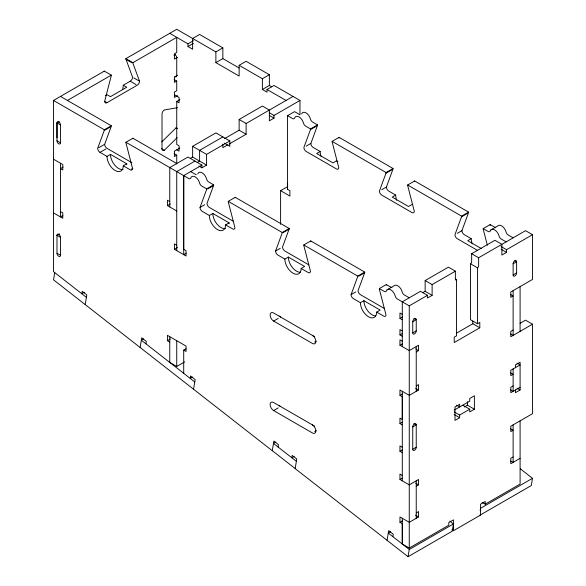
<?xml version="1.0" encoding="UTF-8"?>
<svg xmlns="http://www.w3.org/2000/svg" width="586" height="586" viewBox="0 0 586 586"><rect width="100%" height="100%" fill="white"/><g stroke="black" fill="none" stroke-linecap="round" stroke-linejoin="round"><path stroke-width="0.88" d="M56.989 137.805L56.989 122.884L59.311 121.544M198.83 166.006L201.928 167.801L201.928 165.113L183.711 175.632L183.711 254.668L186.04 253.328M280.599 224.343L280.599 190.677L289.902 196.046L289.902 190.677L287.572 189.337L287.572 182.788M451.894 529.832L453.439 530.726L453.439 519.855L448.795 522.536L448.795 525.224L409.262 548.049L402.289 544.02L402.289 518.288M425.15 280.562L432.124 284.591L432.124 295.337L425.15 291.308L425.15 280.562L448.407 267.143L455.381 271.171L455.381 279.222A1.641 0.952 -60 0 0 456.545 279.896L456.545 335.829L454.216 337.177L454.216 342.546L479.795 327.779L479.795 322.41L477.473 323.75L470.492 319.722L470.492 263.788A1.641 0.952 -60 0 0 471.657 261.774L471.657 253.716L494.906 240.289L501.887 244.318L501.887 255.056L506.538 252.376L506.538 249.687L532.498 234.7L532.498 279.449L510.802 291.975L510.802 297.351L513.124 296.003L510.802 294.663M477.473 323.75L477.473 267.809A1.641 0.952 -60 0 0 478.63 265.802L478.63 257.745L471.657 253.716M54.71 272.578L53.502 279.815L272.263 450.722L273.882 441.075L278.46 444.657L278.057 447.067M85.19 304.559L86.801 294.919L82.223 291.337L81.82 293.747L84.435 292.238M140.127 347.469L141.746 337.822L146.324 341.396L145.921 343.814M193.563 389.192L195.175 379.552L190.596 375.97L190.194 378.388L192.516 377.04M449.836 521.144L453.439 523.957L452.231 531.194L408.054 556.7L387.06 540.307L388.679 530.66L393.257 534.242L392.854 536.651M408.054 556.7L409.262 549.47L453.439 523.957M480.168 510.706L480.571 508.296L532.498 478.315L520.353 468.829M532.498 478.315L531.29 485.552L479.363 515.534M239.132 68.005L222.856 58.607L222.856 47.869L215.882 51.898L176.738 29.3L125.909 58.644L132.89 62.673A3.289 1.897 -60 0 0 132.985 63.383L139.534 81.212A3.289 1.897 -60 0 1 137.205 85.234L106.982 102.689A3.289 1.897 -60 0 1 104.652 101.349L111.201 75.96A3.289 1.897 -60 0 0 111.303 75.133L104.323 71.104L53.502 100.448L53.502 271.633L86.398 297.329M60.475 96.426L111.303 125.77L104.323 129.792A3.282 1.897 60 0 1 104.227 130.502L97.679 148.331A3.289 1.897 60 0 0 100.001 152.36L106.982 156.389A11.522 6.651 60 0 0 115.12 170.489A11.522 6.651 60 0 0 123.265 165.787L126.744 163.772L110.468 154.374L106.982 156.389M98.844 147.657L104.652 144.303L111.201 126.481A3.282 1.897 60 0 0 111.303 125.77M209.327 215.48L212.821 213.465L229.097 222.863L225.603 224.878A11.508 6.644 60 0 1 217.465 229.573A11.508 6.644 60 0 1 209.327 215.48L202.353 211.451A3.289 1.897 60 0 1 200.031 207.422L206.58 189.6A3.282 1.89 60 0 0 206.675 188.89L213.648 184.861L208.748 182.026A3.289 1.897 60 0 1 206.55 178.972A6.578 3.794 60 0 0 202.17 172.863A6.578 3.794 60 0 0 197.782 173.91M213.648 184.861A3.282 1.89 60 0 1 213.553 185.572L207.005 203.393A3.289 1.897 60 0 0 209.327 207.422L233.36 221.296M301.644 113.948A6.578 3.794 60 0 1 306.031 112.893A6.578 3.794 60 0 1 310.412 119.009A3.289 1.897 60 0 0 312.609 122.064L317.509 124.891L310.536 128.92A3.282 1.89 60 0 1 310.441 129.638L303.892 147.46A3.289 1.897 60 0 0 306.214 151.488L336.445 168.936A3.289 1.897 60 0 0 338.767 167.596L332.218 142.208A3.304 1.905 60 0 1 332.123 141.387L339.096 137.358L393.045 168.504A3.289 1.897 60 0 1 392.95 169.215L386.394 187.044L381.75 189.725M306.214 146.119L310.866 143.431L317.414 125.609A3.282 1.89 60 0 0 317.509 124.891M284.862 259.085L288.349 257.071L304.625 266.469L301.138 268.483A11.508 6.644 60 0 1 293 273.186A11.508 6.644 60 0 1 284.862 259.085L277.889 255.056A3.289 1.897 60 0 1 275.559 251.035L282.108 233.206A3.289 1.897 60 0 0 282.203 232.495L289.184 228.467L235.235 197.321L228.262 201.35A3.304 1.905 60 0 0 228.357 202.17L234.905 227.558A3.289 1.897 60 0 1 233.008 229.104L225.603 224.878M289.184 228.467A3.289 1.897 60 0 1 289.088 229.177L282.533 247.006A3.289 1.897 60 0 0 284.862 251.035L308.888 264.901M393.045 168.504L386.064 172.533A3.289 1.897 60 0 1 385.969 173.244L379.42 191.065A3.289 1.897 60 0 0 381.75 195.094L411.973 212.55A3.289 1.897 60 0 0 414.302 211.202L407.753 185.821A3.304 1.905 60 0 1 407.651 184.993L414.632 180.964L468.573 212.11A3.289 1.897 60 0 1 468.478 212.821L461.929 230.65L457.278 233.331M360.39 302.698L363.884 300.684L380.16 310.082L376.673 312.089A11.508 6.644 60 0 1 368.528 316.792A11.508 6.644 60 0 1 360.39 302.698L353.417 298.67A3.289 1.897 60 0 1 351.095 294.641L357.643 276.812A3.289 1.897 60 0 0 357.738 276.101L364.712 272.072L310.77 240.927L303.79 244.955A3.304 1.905 60 0 0 303.892 245.783L310.441 271.171A3.289 1.897 60 0 1 308.536 272.71L301.138 268.483M364.712 272.072A3.289 1.897 60 0 1 364.617 272.783L358.068 290.612A3.289 1.897 60 0 0 360.39 294.641L384.423 308.514M468.573 212.11L461.6 216.139A3.289 1.897 60 0 1 461.504 216.849L454.956 234.678A3.289 1.897 60 0 0 457.278 238.7L477.429 250.339M409.262 297.791L404.355 294.963A3.289 1.897 60 0 1 402.164 291.909A6.578 3.794 60 0 0 398.48 286.261A6.578 3.794 60 0 0 394.048 285.807L387.075 289.836L386.093 291.389A3.289 1.897 60 0 1 384.226 291.396L379.325 288.561L386.299 284.54L391.206 287.367A3.289 1.897 60 0 0 391.895 287.645M513.124 237.828L508.216 235.001A3.289 1.897 60 0 1 506.355 232.84L505.374 230.144A6.578 3.794 60 0 0 497.91 225.844L490.936 229.866L489.955 231.426A3.289 1.897 60 0 1 488.087 231.433L483.186 228.599L490.16 224.57L495.067 227.405A3.289 1.897 60 0 0 495.756 227.683M161.729 141.929L176.071 127.851A3.296 1.905 -60 0 1 176.738 127.352M177.587 107.67L164.336 109.97A3.289 1.897 -60 0 0 162.014 113.999L162.014 148.903A3.289 1.897 -60 0 0 164.336 150.243L177.199 137.615M67.449 100.448L111.303 75.133M132.89 62.673L176.738 37.358L176.738 52.403L174.416 53.751L174.416 59.12L177.514 57.325M169.764 33.329L187.974 43.84L193.402 40.712M187.974 43.84L187.974 46.528L193.402 43.393M174.027 55.311L175.573 54.417M105.429 95.525L106.982 94.632L110.468 96.646L126.744 87.248L123.258 85.234A11.508 6.644 -60 0 1 122.686 89.028M123.258 85.234L130.231 81.212A3.289 1.897 -60 0 0 132.561 77.184L126.012 59.354A3.289 1.897 -60 0 1 125.909 58.644M177.514 75.228L174.416 77.015L174.416 82.384L176.738 81.044L176.738 90.727L174.416 92.068L174.416 97.437L177.514 95.65M215.882 51.898L215.882 62.636L222.856 58.607M104.227 130.502L110.043 127.147M239.132 65.324L246.105 61.296L269.362 74.722L269.362 85.461L262.382 89.49L262.382 78.751L239.132 65.324L239.132 76.063L215.882 62.636M63.09 167.076L60.475 168.592L62.797 169.933L62.797 164.563L53.502 159.194M176.738 149.796L179.06 151.137L179.06 145.768L176.738 144.427L176.738 101.466L179.836 99.679M100.001 152.36L105.817 149.005M123.258 165.787L130.231 169.815A3.289 1.897 60 0 0 132.553 168.468L126.012 143.079A3.289 1.897 60 0 1 125.909 142.259L132.89 138.23L176.738 163.545M262.382 78.751L269.362 74.722M262.382 89.49L267.033 92.17L267.033 89.49L274.014 85.461L299.973 100.448L299.973 114.768M131.396 169.142L132.846 168.299M62.797 215.575L60.475 216.923L60.475 163.223M179.836 148.009L174.416 151.137L174.416 156.506L176.738 155.165L176.738 163.963M190.304 158.403L192.626 157.055L192.626 146.317L215.882 132.897L229.829 140.948L229.829 146.317L224.401 143.189M224.409 138.714L239.132 130.209L239.132 119.471L262.382 106.044L269.362 110.073L269.362 120.811L274.014 118.13L274.014 115.442L299.973 100.448M222.856 136.919L199.599 150.346L199.599 161.084L197.277 162.425M239.132 119.471L246.105 123.499L293 96.426M56.989 235.323L60.475 237.337L60.475 255.298A2.469 1.421 60 0 1 58.732 256.302A2.469 1.421 60 0 1 56.989 253.284L56.989 235.323L59.23 234.034M59.311 234.041L56.989 235.382A2.469 1.421 60 0 1 58.732 234.378A2.469 1.421 60 0 1 60.475 237.396M194.955 161.084L176.738 171.603L176.738 250.64M192.626 146.317L206.58 154.374L229.829 140.948M227.507 144.976L222.856 147.665L222.856 144.083M229.053 144.083L246.105 134.238L246.105 123.499M287.572 189.337L287.572 115.669L294.553 111.64L299.453 114.468M201.928 167.801L206.58 165.113L206.58 154.374M169.764 201.584L167.435 200.244L167.435 205.613L170.343 203.935M207.737 188.926L213.553 185.572M310.441 129.638L316.25 126.276M200.031 207.422L204.675 204.741M321.209 156.689A11.508 6.644 60 0 1 320.168 151.488L316.682 153.503L332.958 162.901L336.445 160.886L337.924 161.729M176.738 245.27L174.416 243.93L174.416 249.299L177.514 247.512M280.599 190.677L287.572 186.656M283.272 232.532L289.088 229.177M385.969 173.244L391.785 169.889M275.559 251.035L280.211 248.347M143.665 338.891L141.343 340.232L194.772 381.962M396.744 200.302A11.508 6.644 60 0 1 395.697 195.094L392.21 197.108L408.486 206.506L411.973 204.492M183.711 373.326L183.711 350.12L186.04 351.461L186.04 346.092L167.435 335.353L167.435 340.722L170.343 339.045M183.711 350.12L186.04 348.78M169.764 336.694L169.764 362.426L176.738 366.455L184.641 361.892M314.609 336.672L273.625 313.012A4.93 2.849 60 0 0 270.131 315.026A4.93 2.849 60 0 0 273.625 321.062L278.277 318.381M358.8 276.145L364.617 272.783M461.504 216.849L467.313 213.494M351.095 294.641L355.746 291.953M472.272 243.908A11.508 6.644 60 0 1 471.232 238.7L467.745 240.714L481.304 248.545M314.704 342.099L316.25 341.206M432.124 284.591L455.381 271.171M478.63 257.745L525.525 230.672L532.498 234.7M422.828 292.648L425.15 291.308M387.075 289.836A6.578 3.794 60 0 1 394.532 294.135L395.521 296.831A3.289 1.897 60 0 0 397.381 298.992L409.262 305.848L427.48 295.329L427.48 298.018L432.124 295.337M402.289 314.352L399.96 313.012L399.96 318.381L402.575 316.872M412.749 321.736L416.236 319.722L416.236 330.907A2.469 1.421 -60 0 1 414.492 333.932A2.469 1.421 -60 0 1 412.749 332.921L412.749 321.736A2.469 1.421 -60 0 1 414.492 318.718A2.469 1.421 -60 0 1 416.236 319.722L413.914 318.381M513.124 263.788L516.61 261.774L516.61 272.959A2.469 1.421 -60 0 1 514.867 275.977A2.469 1.421 -60 0 1 513.124 274.973L513.124 263.788A2.469 1.421 -60 0 1 514.867 260.763L516.61 261.774A2.469 1.421 -60 0 0 514.867 260.763M402.311 330.922L399.96 329.566L399.96 334.936L402.575 333.427M314.609 426.168L273.625 402.509A4.93 2.849 60 0 0 270.131 404.523A4.93 2.849 60 0 0 273.625 410.566L278.277 407.878M412.749 332.921L416.236 330.907M513.124 274.973L516.61 272.959M402.289 341.199L399.96 339.858L399.96 345.227L402.575 343.718M416.236 351.944L418.565 350.596L418.565 345.227L409.262 350.596L399.96 345.227M456.545 333.148L472.821 323.75L479.795 327.779M275.808 442.086L273.486 443.434L296.384 461.314M314.704 431.596L316.25 430.703M520.097 323.304L525.525 320.168L532.498 324.197L532.498 413.694L510.802 426.227L510.802 431.596L513.124 430.256L510.802 428.908M294.121 456.45L291.791 457.798L292.202 455.381L296.78 458.963L295.161 468.602L387.06 540.307M416.236 385.954L418.565 384.606L418.565 389.976L409.262 395.345L399.96 389.976L399.96 395.352L402.289 394.004M513.124 330.013L510.802 331.354L510.802 336.73L532.498 324.197M399.96 395.352L402.289 396.693L402.289 419.51L399.96 418.17L399.96 423.539L402.289 422.198M412.749 426.894L416.236 424.887L416.236 447.257A2.469 1.421 -60 0 1 414.492 450.282A2.469 1.421 -60 0 1 412.749 449.272L412.749 426.894A2.469 1.428 -59.9 0 1 414.485 423.876A2.469 1.428 -59.9 0 1 416.243 424.879L413.914 423.539M454.231 410.105L469.738 401.154L469.738 398.473L474.389 395.784L474.389 409.211L469.738 411.899L469.738 409.211L462.757 405.182M464.31 406.977L467.408 405.182L474.389 409.211M454.231 411.899L459.658 415.027L469.738 409.211M402.289 447.257L399.96 445.917L399.96 451.286L402.289 449.945M513.124 385.954L510.802 387.295L510.802 392.664L520.097 387.295M459.658 415.027L459.658 417.715L455.007 420.396L455.007 406.977L459.658 404.289L459.658 406.977L456.56 405.182M412.749 449.272L416.236 447.257M515.446 367.605L515.446 364.917L520.097 362.236L520.097 389.983L515.446 392.664L515.446 389.983M402.289 475.451L399.96 474.111L399.96 479.48L402.289 478.139M416.236 486.19L418.565 484.849L418.565 479.48L409.262 484.849L399.96 479.48M416.236 512.918L418.565 511.578L418.565 516.947L409.262 522.316L399.96 516.947L399.96 522.316L402.289 520.976M513.124 456.977L510.802 458.325L510.802 463.694L520.097 458.325M390.598 531.729L388.269 533.077L409.262 549.47M482.124 502.4L485.223 504.194L520.097 484.058L520.097 420.858M453.439 530.726L480.571 515.065L480.571 504.194L485.223 501.506L485.223 504.194M376.673 312.089L384.072 316.315A3.289 1.897 60 0 0 385.969 314.777L379.42 289.389A3.304 1.905 60 0 1 379.325 288.561M222.856 47.869L199.599 34.449L192.626 38.471L192.626 49.217L187.974 46.528M269.362 85.461L271.684 86.801M267.033 89.49L286.027 100.448M287.572 115.669L292.48 118.497A3.289 1.897 60 0 0 294.67 117.969A6.578 3.794 60 0 1 299.058 116.922A6.578 3.794 60 0 1 303.438 123.038A3.289 1.897 60 0 0 305.628 126.093L310.536 128.92M332.123 141.387L386.064 172.533M407.651 184.993L461.6 216.139M506.15 241.857L501.242 239.029A3.289 1.897 60 0 1 499.382 236.869L498.393 234.173A6.578 3.794 60 0 0 490.936 229.866M269.362 112.754L274.014 115.442M501.015 246.501L506.538 249.687M269.362 115.442L274.014 118.13M501.015 249.189L506.538 252.376M320.168 151.488L313.188 147.46A3.289 1.897 60 0 1 310.866 143.431M395.697 195.094L388.723 191.065A3.289 1.897 60 0 1 386.394 187.044M471.232 238.7L464.251 234.678A3.289 1.897 60 0 1 461.929 230.65M174.123 79.535L176.738 81.044M126.012 59.354L131.821 62.709M239.132 130.209L246.105 134.238M470.492 263.788L477.473 267.809M174.416 94.756L179.06 97.437L179.06 102.806L176.738 101.466M133.718 77.85L139.534 81.212M130.231 81.212L136.047 84.567M455.381 279.222L456.545 279.896M176.071 127.851L177.529 128.686M510.802 334.042L513.124 335.382L513.124 290.634M104.652 101.349L106.982 102.689M192.626 157.055L206.58 165.113M201.928 165.113L187.974 157.055L169.764 167.574L169.764 206.953M427.48 295.329L420.499 291.308L402.289 301.819L402.289 346.575M174.123 153.657L176.738 155.165M161.428 148.566L164.336 150.243M190.692 171.603L195.592 174.43A3.289 1.897 60 0 0 196.281 174.709M516.999 363.13L520.097 364.917L510.802 370.286L510.802 375.663L513.124 374.315L510.802 372.974M53.502 100.448L104.323 129.792M125.909 142.259L188.619 178.459A3.289 1.897 60 0 0 190.809 177.939A6.578 3.794 60 0 1 195.197 176.884A6.578 3.794 60 0 1 199.577 183A3.289 1.897 60 0 0 201.767 186.055L206.675 188.89M228.262 201.35L282.203 232.495M303.79 244.955L357.738 276.101M131.916 162.732L106.982 148.331A3.289 1.897 60 0 1 104.652 144.303M399.96 318.381L402.311 319.736M516.999 388.188L520.097 389.983M56.989 122.884L60.475 124.899L60.475 142.801A2.469 1.421 60 0 1 58.732 143.804A2.469 1.421 60 0 1 56.989 140.786L56.989 122.884A2.469 1.421 60 0 1 58.732 121.881A2.469 1.421 60 0 1 60.475 124.899M510.802 389.983L513.124 391.323L513.124 368.946M399.96 334.936L402.289 336.276M56.989 140.786L60.475 142.801M167.435 205.613L176.738 210.982M415.657 348.919L418.565 350.596M415.657 388.298L418.565 389.976M174.416 249.299L186.04 256.016L186.04 250.64L183.711 249.299L183.711 175.632M454.231 414.58L459.658 417.715M273.625 321.062L312.375 343.44A4.93 2.849 60 0 0 315.861 341.426A4.93 2.849 60 0 0 312.375 335.382M510.802 461.043L513.124 462.383L513.124 424.887M60.475 211.546L62.797 212.894L62.797 218.263L53.502 212.894M399.96 423.539L402.289 424.887M56.989 253.225L60.475 255.24M399.96 451.286L402.289 452.626M415.657 483.172L418.565 484.849M167.435 340.722L169.764 342.07M273.625 410.566L312.375 432.937A4.93 2.849 60 0 0 315.861 430.922A4.93 2.849 60 0 0 312.375 424.887M415.459 515.153L418.565 516.947M399.96 522.316L402.289 523.657L402.289 544.02M272.27 450.663L295.176 468.544M487.376 245.292L483.282 229.426A3.304 1.905 60 0 1 483.186 228.599M520.097 286.605L520.097 331.361M472.821 321.062L472.821 323.75M467.408 401.608L467.408 405.182M416.236 346.575L416.236 391.323M416.236 480.82L416.236 518.288M409.262 305.848L409.262 548.049M402.289 391.323L402.289 480.82M176.738 340.722L176.738 366.455M174.994 76.685A2.469 1.421 60 0 0 176.738 75.675L176.738 57.772A2.469 1.421 60 0 0 174.328 54.52M280.599 406.538A4.93 2.849 60 0 1 279.317 405.512M280.599 317.041A4.93 2.849 60 0 1 279.317 316.015M310.866 241.754A3.304 1.905 60 0 1 310.77 240.927M235.264 197.724A3.304 1.905 60 0 1 235.235 197.321M386.357 285.148A3.304 1.905 60 0 1 386.299 284.54M225.412 228.599A11.508 6.644 60 0 1 217.084 224.196A11.508 6.644 60 0 1 212.821 213.465M229.097 222.863A11.508 6.644 60 0 1 229.06 223.691M375.758 315.883A11.508 6.644 60 0 1 363.884 300.684M300.222 272.278A11.508 6.644 60 0 1 288.349 257.071M132.912 138.633A3.289 1.897 60 0 1 132.89 138.23M123.06 169.522A11.522 6.651 60 0 1 114.724 165.106A11.522 6.651 60 0 1 110.461 154.367M126.752 163.78A11.522 6.651 60 0 1 126.723 164.607M104.323 71.104A3.289 1.897 -60 0 1 104.271 71.719M490.255 225.398A3.304 1.905 60 0 1 490.16 224.57M414.654 181.367A3.304 1.905 60 0 1 414.632 180.964M339.155 137.966A3.304 1.905 60 0 1 339.096 137.358"/></g></svg>
